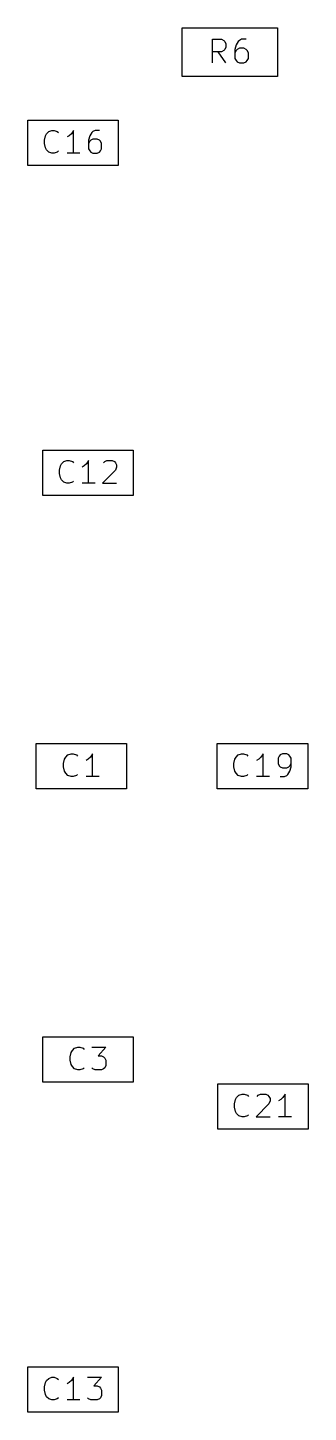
# Model space of a CAD drawing. Header units: inches. Extents: x 0.03 to 1.22, y -2.64 to -0.04.
# Drawn here: x 1.079 to 1.201, y -1.993 to -1.392 of the extents above; entities that cross this region are included whole.
import ezdxf

# ---------------------------------------------------------------- set-up
doc = ezdxf.new("R2010")
doc.units = ezdxf.units.IN
doc.header["$MEASUREMENT"] = 0
doc.layers.add('F.Fab', color=9, linetype='CONTINUOUS', true_color=0xafafaf)

msp = doc.modelspace()

# ---------------------------------------------------------------- linework, layer by layer
at = {"layer": 'F.Fab', "linetype": 'CONTINUOUS'}
for p, q in [((1.14626, -1.39193), (1.1876, -1.39193)), ((1.14626, -1.41319), (1.14626, -1.39193)), ((1.1876, -1.39193), (1.1876, -1.41319)), ((1.15937, -1.40721), (1.15937, -1.39698)), ((1.15937, -1.39698), (1.16327, -1.39698)), ((1.16327, -1.39698), (1.16425, -1.39746)), ((1.16425, -1.39746), (1.16474, -1.39795)), ((1.16474, -1.39795), (1.16522, -1.39893)), ((1.16522, -1.40039), (1.16474, -1.40136)), ((1.16522, -1.39893), (1.16522, -1.40039)), ((1.16961, -1.39941), (1.16912, -1.40136)), ((1.17058, -1.39795), (1.16961, -1.39941)), ((1.17107, -1.39746), (1.17058, -1.39795)), ((1.17205, -1.39698), (1.17107, -1.39746)), ((1.174, -1.39698), (1.17205, -1.39698)), ((1.16327, -1.40234), (1.15937, -1.40234)), ((1.16522, -1.40721), (1.16181, -1.40234)), ((1.16425, -1.40185), (1.16327, -1.40234)), ((1.16474, -1.40136), (1.16425, -1.40185)), ((1.16912, -1.40136), (1.16912, -1.40526)), ((1.16961, -1.40185), (1.16912, -1.40283)), ((1.16912, -1.40526), (1.16961, -1.40624)), ((1.1701, -1.40136), (1.16961, -1.40185)), ((1.16961, -1.40624), (1.1701, -1.40673)), ((1.17107, -1.40088), (1.1701, -1.40136)), ((1.1701, -1.40673), (1.17107, -1.40721)), ((1.17302, -1.40088), (1.17107, -1.40088)), ((1.174, -1.40136), (1.17302, -1.40088)), ((1.17302, -1.40721), (1.174, -1.40673)), ((1.17448, -1.40185), (1.174, -1.40136)), ((1.174, -1.40673), (1.17448, -1.40624)), ((1.17497, -1.40283), (1.17448, -1.40185)), ((1.17448, -1.40624), (1.17497, -1.40526)), ((1.17497, -1.40526), (1.17497, -1.40283)), ((1.17107, -1.40721), (1.17302, -1.40721)), ((1.1876, -1.41319), (1.14626, -1.41319)), ((1.07906, -1.43209), (1.11843, -1.43209)), ((1.07906, -1.45177), (1.07906, -1.43209)), ((1.08819, -1.43703), (1.0896, -1.43656)), ((1.0896, -1.43656), (1.09054, -1.43656)), ((1.09054, -1.43656), (1.09194, -1.43703)), ((1.09897, -1.43656), (1.09804, -1.43796)), ((1.09897, -1.4464), (1.09897, -1.43656)), ((1.10835, -1.43656), (1.10741, -1.43703)), ((1.11022, -1.43656), (1.10835, -1.43656)), ((1.11843, -1.43209), (1.11843, -1.45177)), ((1.08632, -1.44078), (1.08679, -1.4389)), ((1.08632, -1.44218), (1.08632, -1.44078)), ((1.08679, -1.44406), (1.08632, -1.44218)), ((1.08679, -1.4389), (1.08726, -1.43796)), ((1.08726, -1.43796), (1.08819, -1.43703)), ((1.09194, -1.43703), (1.09241, -1.4375)), ((1.0971, -1.4389), (1.09616, -1.43937)), ((1.09804, -1.43796), (1.0971, -1.4389)), ((1.106, -1.4389), (1.10554, -1.44078)), ((1.10554, -1.44078), (1.10554, -1.44453)), ((1.106, -1.44124), (1.10554, -1.44218)), ((1.10694, -1.4375), (1.106, -1.4389)), ((1.10647, -1.44078), (1.106, -1.44124)), ((1.10741, -1.44031), (1.10647, -1.44078)), ((1.10741, -1.43703), (1.10694, -1.4375)), ((1.10929, -1.44031), (1.10741, -1.44031)), ((1.11022, -1.44078), (1.10929, -1.44031)), ((1.11069, -1.44124), (1.11022, -1.44078)), ((1.11116, -1.44218), (1.11069, -1.44124)), ((1.11116, -1.44453), (1.11116, -1.44218)), ((1.08726, -1.44499), (1.08679, -1.44406)), ((1.08819, -1.44593), (1.08726, -1.44499)), ((1.0896, -1.4464), (1.08819, -1.44593)), ((1.09054, -1.4464), (1.0896, -1.4464)), ((1.09194, -1.44593), (1.09054, -1.4464)), ((1.09241, -1.44546), (1.09194, -1.44593)), ((1.10179, -1.4464), (1.09616, -1.4464)), ((1.10554, -1.44453), (1.106, -1.44546)), ((1.106, -1.44546), (1.10647, -1.44593)), ((1.10647, -1.44593), (1.10741, -1.4464)), ((1.10741, -1.4464), (1.10929, -1.4464)), ((1.10929, -1.4464), (1.11022, -1.44593)), ((1.11022, -1.44593), (1.11069, -1.44546)), ((1.11069, -1.44546), (1.11116, -1.44453)), ((1.11843, -1.45177), (1.07906, -1.45177)), ((1.08559, -1.57539), (1.12496, -1.57539)), ((1.08559, -1.59508), (1.08559, -1.57539)), ((1.09379, -1.58127), (1.09473, -1.58033)), ((1.09473, -1.58033), (1.09614, -1.57987)), ((1.09614, -1.57987), (1.09707, -1.57987)), ((1.09707, -1.57987), (1.09848, -1.58033)), ((1.09848, -1.58033), (1.09895, -1.5808)), ((1.10551, -1.57987), (1.10457, -1.58127)), ((1.10551, -1.58971), (1.10551, -1.57987)), ((1.11207, -1.5808), (1.11254, -1.58033)), ((1.11254, -1.58033), (1.11348, -1.57987)), ((1.11348, -1.57987), (1.11582, -1.57987)), ((1.11582, -1.57987), (1.11676, -1.58033)), ((1.11676, -1.58033), (1.11723, -1.5808)), ((1.11723, -1.5808), (1.1177, -1.58174)), ((1.12496, -1.57539), (1.12496, -1.59508)), ((1.09286, -1.58408), (1.09332, -1.58221)), ((1.09286, -1.58549), (1.09286, -1.58408)), ((1.09332, -1.58736), (1.09286, -1.58549)), ((1.09332, -1.58221), (1.09379, -1.58127)), ((1.10364, -1.58221), (1.1027, -1.58268)), ((1.10457, -1.58127), (1.10364, -1.58221)), ((1.11723, -1.58408), (1.1116, -1.58971)), ((1.1177, -1.58268), (1.11723, -1.58408)), ((1.1177, -1.58174), (1.1177, -1.58268)), ((1.09379, -1.5883), (1.09332, -1.58736)), ((1.09473, -1.58924), (1.09379, -1.5883)), ((1.09614, -1.58971), (1.09473, -1.58924)), ((1.09707, -1.58971), (1.09614, -1.58971)), ((1.09848, -1.58924), (1.09707, -1.58971)), ((1.09895, -1.58877), (1.09848, -1.58924)), ((1.10832, -1.58971), (1.1027, -1.58971)), ((1.1116, -1.58971), (1.1177, -1.58971)), ((1.12496, -1.59508), (1.08559, -1.59508)), ((1.08268, -1.70276), (1.12205, -1.70276)), ((1.08268, -1.72244), (1.08268, -1.70276)), ((1.0965, -1.7077), (1.09791, -1.70723)), ((1.09791, -1.70723), (1.09885, -1.70723)), ((1.09885, -1.70723), (1.10025, -1.7077)), ((1.10728, -1.70723), (1.10635, -1.70863)), ((1.10728, -1.71707), (1.10728, -1.70723)), ((1.12205, -1.70276), (1.12205, -1.72244)), ((1.16142, -1.70276), (1.20079, -1.70276)), ((1.16142, -1.72244), (1.16142, -1.70276)), ((1.17056, -1.7077), (1.17196, -1.70723)), ((1.17196, -1.70723), (1.1729, -1.70723)), ((1.1729, -1.70723), (1.17431, -1.7077)), ((1.18134, -1.70723), (1.1804, -1.70863)), ((1.18134, -1.71707), (1.18134, -1.70723)), ((1.18977, -1.70723), (1.18884, -1.7077)), ((1.19165, -1.70723), (1.18977, -1.70723)), ((1.19259, -1.7077), (1.19165, -1.70723)), ((1.20079, -1.70276), (1.20079, -1.72244)), ((1.09463, -1.71145), (1.0951, -1.70957)), ((1.09463, -1.71285), (1.09463, -1.71145)), ((1.0951, -1.71473), (1.09463, -1.71285)), ((1.0951, -1.70957), (1.09557, -1.70863)), ((1.09557, -1.70863), (1.0965, -1.7077)), ((1.10025, -1.7077), (1.10072, -1.70816)), ((1.10541, -1.70957), (1.10447, -1.71004)), ((1.10635, -1.70863), (1.10541, -1.70957)), ((1.16868, -1.71145), (1.16915, -1.70957)), ((1.16868, -1.71285), (1.16868, -1.71145)), ((1.16915, -1.71473), (1.16868, -1.71285)), ((1.16915, -1.70957), (1.16962, -1.70863)), ((1.16962, -1.70863), (1.17056, -1.7077)), ((1.17431, -1.7077), (1.17477, -1.70816)), ((1.17946, -1.70957), (1.17852, -1.71004)), ((1.1804, -1.70863), (1.17946, -1.70957)), ((1.18837, -1.70816), (1.1879, -1.7091)), ((1.1879, -1.7091), (1.1879, -1.71145)), ((1.1879, -1.71145), (1.18837, -1.71238)), ((1.18884, -1.7077), (1.18837, -1.70816)), ((1.18837, -1.71238), (1.18884, -1.71285)), ((1.18884, -1.71285), (1.18977, -1.71332)), ((1.18977, -1.71332), (1.19165, -1.71332)), ((1.19165, -1.71332), (1.19259, -1.71285)), ((1.19305, -1.70816), (1.19259, -1.7077)), ((1.19259, -1.71285), (1.19305, -1.71238)), ((1.19352, -1.7091), (1.19305, -1.70816)), ((1.19305, -1.71238), (1.19352, -1.71145)), ((1.19305, -1.71473), (1.19352, -1.71285)), ((1.19352, -1.71285), (1.19352, -1.7091)), ((1.09557, -1.71566), (1.0951, -1.71473)), ((1.0965, -1.7166), (1.09557, -1.71566)), ((1.09791, -1.71707), (1.0965, -1.7166)), ((1.09885, -1.71707), (1.09791, -1.71707)), ((1.10025, -1.7166), (1.09885, -1.71707)), ((1.10072, -1.71613), (1.10025, -1.7166)), ((1.1101, -1.71707), (1.10447, -1.71707)), ((1.16962, -1.71566), (1.16915, -1.71473)), ((1.17056, -1.7166), (1.16962, -1.71566)), ((1.17196, -1.71707), (1.17056, -1.7166)), ((1.1729, -1.71707), (1.17196, -1.71707)), ((1.17431, -1.7166), (1.1729, -1.71707)), ((1.17477, -1.71613), (1.17431, -1.7166)), ((1.18415, -1.71707), (1.17852, -1.71707)), ((1.18884, -1.71707), (1.19071, -1.71707)), ((1.19071, -1.71707), (1.19165, -1.7166)), ((1.19165, -1.7166), (1.19212, -1.71613)), ((1.19212, -1.71613), (1.19305, -1.71473)), ((1.12205, -1.72244), (1.08268, -1.72244)), ((1.20079, -1.72244), (1.16142, -1.72244)), ((1.08559, -1.83012), (1.12496, -1.83012)), ((1.08559, -1.8498), (1.08559, -1.83012)), ((1.12496, -1.83012), (1.12496, -1.8498)), ((1.09754, -1.83881), (1.09801, -1.83693)), ((1.09754, -1.84021), (1.09754, -1.83881)), ((1.09801, -1.83693), (1.09848, -1.836)), ((1.09848, -1.836), (1.09942, -1.83506)), ((1.09942, -1.83506), (1.10082, -1.83459)), ((1.10082, -1.83459), (1.10176, -1.83459)), ((1.10176, -1.83459), (1.10317, -1.83506)), ((1.10317, -1.83506), (1.10364, -1.83553)), ((1.10692, -1.83459), (1.11301, -1.83459)), ((1.11301, -1.83459), (1.10973, -1.83834)), ((1.10973, -1.83834), (1.11113, -1.83834)), ((1.11113, -1.83834), (1.11207, -1.83881)), ((1.11207, -1.83881), (1.11254, -1.83928)), ((1.11254, -1.83928), (1.11301, -1.84021)), ((1.09801, -1.84209), (1.09754, -1.84021)), ((1.09848, -1.84303), (1.09801, -1.84209)), ((1.09942, -1.84396), (1.09848, -1.84303)), ((1.10082, -1.84443), (1.09942, -1.84396)), ((1.10176, -1.84443), (1.10082, -1.84443)), ((1.10317, -1.84396), (1.10176, -1.84443)), ((1.10364, -1.84349), (1.10317, -1.84396)), ((1.10738, -1.84396), (1.10692, -1.84349)), ((1.10832, -1.84443), (1.10738, -1.84396)), ((1.11113, -1.84443), (1.10832, -1.84443)), ((1.11207, -1.84396), (1.11113, -1.84443)), ((1.11254, -1.84349), (1.11207, -1.84396)), ((1.11301, -1.84256), (1.11254, -1.84349)), ((1.11301, -1.84021), (1.11301, -1.84256)), ((1.12496, -1.8498), (1.08559, -1.8498)), ((1.16165, -1.85051), (1.20102, -1.85051)), ((1.16165, -1.8702), (1.16165, -1.85051)), ((1.20102, -1.85051), (1.20102, -1.8702)), ((1.16892, -1.8592), (1.16939, -1.85733)), ((1.16939, -1.85733), (1.16986, -1.85639)), ((1.16986, -1.85639), (1.17079, -1.85545)), ((1.17079, -1.85545), (1.1722, -1.85498)), ((1.1722, -1.85498), (1.17314, -1.85498)), ((1.17314, -1.85498), (1.17454, -1.85545)), ((1.17454, -1.85545), (1.17501, -1.85592)), ((1.17876, -1.85592), (1.17923, -1.85545)), ((1.17923, -1.85545), (1.18017, -1.85498)), ((1.18017, -1.85498), (1.18251, -1.85498)), ((1.18251, -1.85498), (1.18345, -1.85545)), ((1.18345, -1.85545), (1.18392, -1.85592)), ((1.18392, -1.85592), (1.18439, -1.85686)), ((1.18439, -1.85686), (1.18439, -1.8578)), ((1.18907, -1.85733), (1.18813, -1.8578)), ((1.19001, -1.85639), (1.18907, -1.85733)), ((1.19095, -1.85498), (1.19001, -1.85639)), ((1.19095, -1.86483), (1.19095, -1.85498)), ((1.16892, -1.86061), (1.16892, -1.8592)), ((1.16939, -1.86248), (1.16892, -1.86061)), ((1.16986, -1.86342), (1.16939, -1.86248)), ((1.17079, -1.86436), (1.16986, -1.86342)), ((1.18392, -1.8592), (1.17829, -1.86483)), ((1.18439, -1.8578), (1.18392, -1.8592)), ((1.1722, -1.86483), (1.17079, -1.86436)), ((1.17314, -1.86483), (1.1722, -1.86483)), ((1.17454, -1.86436), (1.17314, -1.86483)), ((1.17501, -1.86389), (1.17454, -1.86436)), ((1.17829, -1.86483), (1.18439, -1.86483)), ((1.19376, -1.86483), (1.18813, -1.86483)), ((1.20102, -1.8702), (1.16165, -1.8702)), ((1.07906, -1.97343), (1.11843, -1.97343)), ((1.07906, -1.99311), (1.07906, -1.97343)), ((1.11843, -1.97343), (1.11843, -1.99311)), ((1.08632, -1.98211), (1.08679, -1.98024)), ((1.08632, -1.98352), (1.08632, -1.98211)), ((1.08679, -1.9854), (1.08632, -1.98352)), ((1.08679, -1.98024), (1.08726, -1.9793)), ((1.08726, -1.9793), (1.08819, -1.97837)), ((1.08819, -1.97837), (1.0896, -1.9779)), ((1.0896, -1.9779), (1.09054, -1.9779)), ((1.09054, -1.9779), (1.09194, -1.97837)), ((1.09194, -1.97837), (1.09241, -1.97883)), ((1.0971, -1.98024), (1.09616, -1.98071)), ((1.09804, -1.9793), (1.0971, -1.98024)), ((1.09897, -1.9779), (1.09804, -1.9793)), ((1.09897, -1.98774), (1.09897, -1.9779)), ((1.10507, -1.9779), (1.11116, -1.9779)), ((1.11116, -1.9779), (1.10788, -1.98165)), ((1.10788, -1.98165), (1.10929, -1.98165)), ((1.10929, -1.98165), (1.11022, -1.98211)), ((1.11022, -1.98211), (1.11069, -1.98258)), ((1.11069, -1.98258), (1.11116, -1.98352)), ((1.11116, -1.98352), (1.11116, -1.98586)), ((1.08726, -1.98633), (1.08679, -1.9854)), ((1.08819, -1.98727), (1.08726, -1.98633)), ((1.0896, -1.98774), (1.08819, -1.98727)), ((1.09054, -1.98774), (1.0896, -1.98774)), ((1.09194, -1.98727), (1.09054, -1.98774)), ((1.09241, -1.9868), (1.09194, -1.98727)), ((1.10179, -1.98774), (1.09616, -1.98774)), ((1.10554, -1.98727), (1.10507, -1.9868)), ((1.10647, -1.98774), (1.10554, -1.98727)), ((1.10929, -1.98774), (1.10647, -1.98774)), ((1.11022, -1.98727), (1.10929, -1.98774)), ((1.11069, -1.9868), (1.11022, -1.98727)), ((1.11116, -1.98586), (1.11069, -1.9868)), ((1.11843, -1.99311), (1.07906, -1.99311))]:
    msp.add_line(p, q, dxfattribs=at)

doc.saveas('drawing.dxf')
